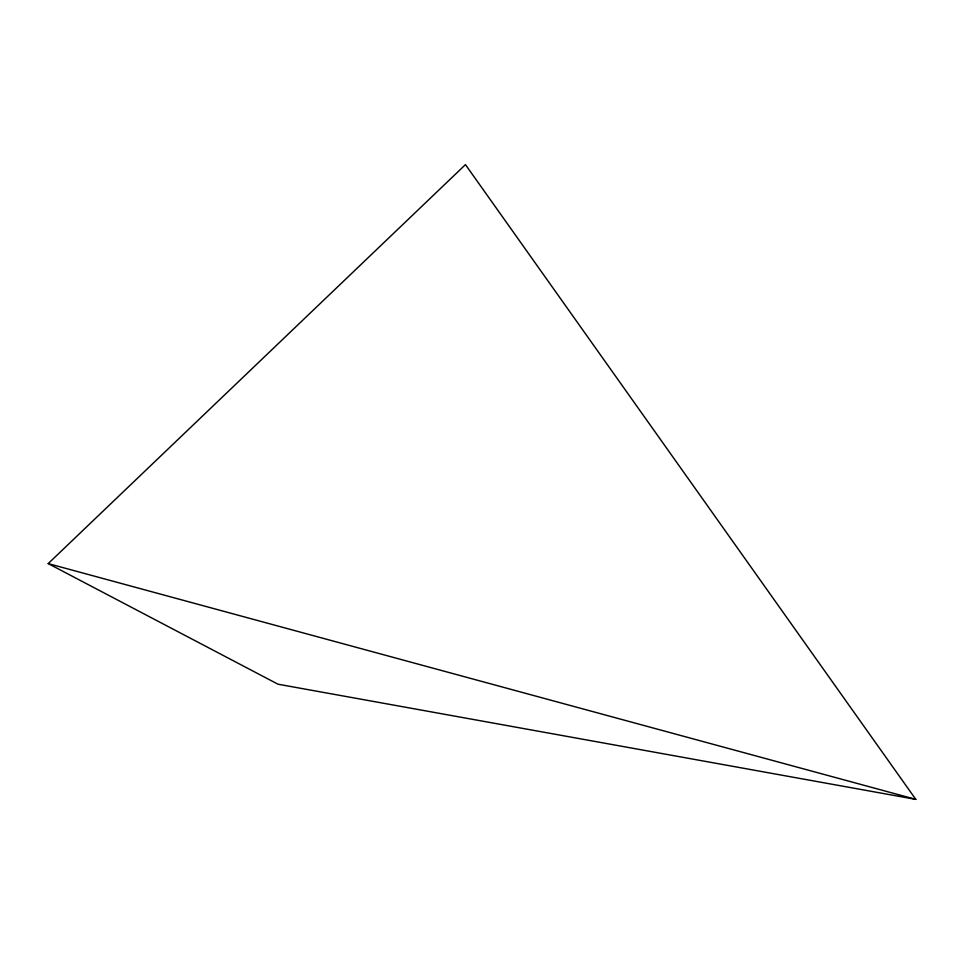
<?xml version="1.0" encoding="UTF-8"?>
<svg xmlns="http://www.w3.org/2000/svg" width="964" height="964" viewBox="0 0 964 964"><rect width="100%" height="100%" fill="white"/><g stroke="black" fill="none" stroke-linecap="round" stroke-linejoin="round"><path stroke-width="1.45" d="M48.2 563.603L465.455 164.627L915.8 799.373L278.006 684.211L48.2 563.603L915.8 799.373"/></g></svg>
